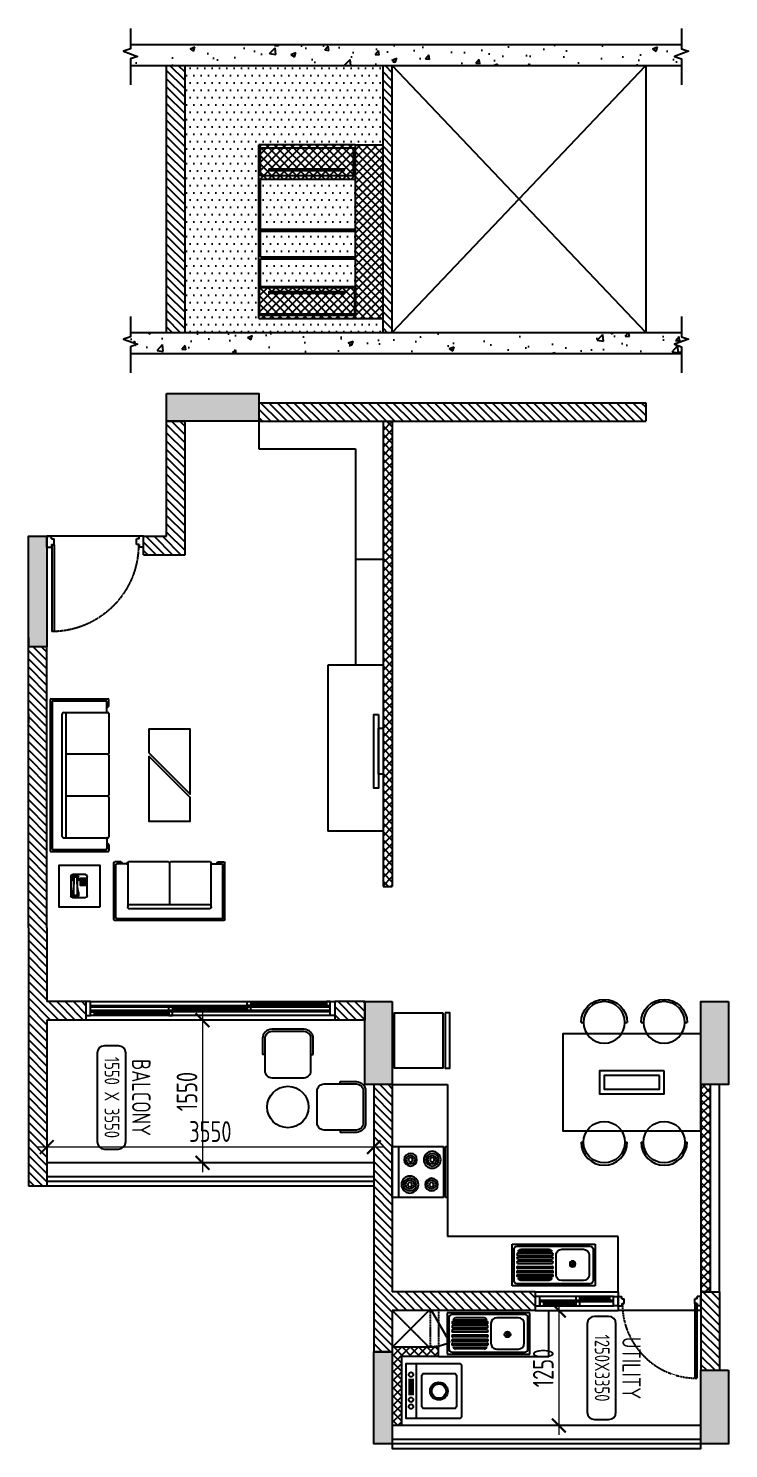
# Model space of a CAD drawing. Header units: millimetres. Extents: x -184691 to 158232, y -112569 to 33289.
# Drawn here: x 150632 to 158232, y -24186 to -8774 of the extents above; entities that cross this region are included whole.
import ezdxf
from ezdxf.enums import TextEntityAlignment as Align

# ---------------------------------------------------------------- set-up
doc = ezdxf.new("R2010")
doc.units = ezdxf.units.MM
doc.header["$LTSCALE"] = 10
doc.header["$PDMODE"] = 35
doc.header["$PDSIZE"] = 500
doc.linetypes.add('DASHED', pattern=[19.05, 12.7, -6.35])
doc.linetypes.add('HIDDEN', pattern=[9.525, 6.35, -3.175])
for name, color, linetype in [('07--DIM-1', 1, 'Continuous'), ('A--BLOCKWALL-1', 9, 'Continuous'), ('A--BLOCKWALL-2', 2, 'Continuous'), ('A--BLOCKWALL-3', 3, 'Continuous'), ('A--BLOCKWALL-HATCH', 8, 'Continuous'), ('A--DOWN', 34, 'Continuous'), ('A--FIXTURE-0', 8, 'Continuous'), ('A--FURNITURE-0', 253, 'Continuous'), ('A--GLAZING-0', 181, 'Continuous'), ('A--HANDRAIL-1', 9, 'Continuous'), ('A--HATCH-1', 8, 'Continuous'), ('A--SANITARY-0', 253, 'Continuous'), ('A--SHAFT-HIDDEN', 9, 'HIDDEN'), ('A--SPACENUMBER', 2, 'Continuous'), ('A--SPACENUMBER-1', 8, 'Continuous'), ('A--SPACEREF', 3, 'Continuous'), ('A--Stucture', 9, 'Continuous'), ('A--TILING-1', 8, 'Continuous'), ('Typical floor Column Centre line$0$X-3rd Floor Column$0$A--COL250', 250, 'Continuous'), ('Typical floor Column Centre line$0$X-3rd Floor Column$0$A--CONCRETE-4', 4, 'Continuous')]:
    doc.layers.add(name, color=color, linetype=linetype)
doc.styles.add('ISO', font='isocp2.shx', dxfattribs={"width": 0.8})
doc.dimstyles.new('A-DIM-100', dxfattribs={"dimscale": 100, "dimtxt": 2.25, "dimasz": 1.5, "dimexe": 1, "dimexo": 0.5, "dimgap": 0, "dimtad": 0, "dimdec": 0, "dimzin": 12, "dimdsep": 46, "dimtxsty": 'ISO', "dimblk": 'ARCHTICK', "dimcen": 1, "dimdle": 1, "dimclrd": 8, "dimclre": 8, "dimclrt": 256, "dimadec": 0, "dimazin": 3, "dimtfac": 1, "dimtdec": 0, "dimtmove": 1, "dimatfit": 2, "dimfxl": 1, "dimtvp": 0.75, "dimtolj": 1, "dimtzin": 12, "dimlwd": 18, "dimlwe": 18, "dimarcsym": 0})
pattern_1 = [(315, (147682.31, -16435.58), (44.90128, 44.90128), [])]
pattern_2 = [(315, (147682.31, -16435.58), (44.90128, 44.90128), []), (45, (147682.31, -16435.58), (-44.90128, 44.90128), [])]
pattern_3 = [(45, (-142490.17, 0), (-44.90128, 44.90128), []), (135, (-142490.17, 0), (-44.90128, -44.90128), [])]
pattern_4 = [(0, (-142490.17, 0), (39.6875, 79.375), [0, -79.375])]

# ---------------------------------------------------------------- blocks, each defined once
blk = doc.blocks.new('A$C542B73FF')
at = {"layer": 'A--FURNITURE-0'}
for points in [[(-400, 50), (400, 50), (400, 100), (-400, 100)], [(-250, 0), (250, 0), (250, 50), (-250, 50)]]:
    blk.add_lwpolyline(points, close=True, dxfattribs=at)
blk = doc.blocks.new('A$C383732B3')
for p, q in [((275, 250), (275, 275)), ((275, -250), (275, -275))]:
    blk.add_line(p, q)
blk.add_lwpolyline([(275, 275), (100, 275, 0.414214), (0, 175), (0, -175, 0.414214), (100, -275), (275, -275)], format="xyb")
blk.add_lwpolyline([(100, -250), (450, -250, 0.414214), (525, -175), (525, 175, 0.414214), (450, 250), (100, 250, 0.414214), (25, 175), (25, -175, 0.414214)], format="xyb", close=True)
blk = doc.blocks.new('A$C337B3EF4')
for p, q in [((0, 225), (0, 250)), ((0, -250), (0, -225))]:
    blk.add_line(p, q)
blk.add_circle((0, 0), 225)
blk.add_arc((0, 0), 250, 270, 90)
blk = doc.blocks.new('A$C666E5324')
at = {"layer": 'A--FURNITURE-0'}
for points in [[(0, -525), (-1500, -525), (-1500, 525), (0, 525)], [(-400, -125), (-1100, -125), (-1100, 125), (-400, 125)], [(-450, -75), (-1050, -75), (-1050, 75), (-450, 75)]]:
    blk.add_lwpolyline(points, close=True, dxfattribs=at)
at = {"layer": 'A--FURNITURE-0', "xscale": -1, "rotation": 270.000000000004}
for p in [(-1050, 650), (-400, 650)]:
    blk.add_blockref('A$C337B3EF4', p, dxfattribs=at)
at = {"layer": 'A--FURNITURE-0', "rotation": 270.000000000004}
for p in [(-1050, -650), (-400, -650)]:
    blk.add_blockref('A$C337B3EF4', p, dxfattribs=at)
blk = doc.blocks.new('A$C34D21E7E')
at = {"layer": 'A--DOWN'}
for p, q in [((-150, 2450), (-150, -150)), ((-110, 2450), (-110, -150)), ((-95, 2450), (-95, -150)), ((-55, -150), (-55, 2450)), ((-40, -150), (-40, 2450)), ((0, -150), (0, 2450))]:
    blk.add_line(p, q, dxfattribs=at)
for points in [[(-150, 2450), (0, 2450), (0, 2500), (-150, 2500)], [(-40, 2450), (0, 2450), (0, 2410), (-40, 2410)], [(-95, 1590), (-55, 1590), (-55, 1550), (-95, 1550)], [(-40, 1550), (0, 1550), (0, 1590), (-40, 1590)], [(-150, 740), (-110, 740), (-110, 700), (-150, 700)], [(-95, 700), (-55, 700), (-55, 740), (-95, 740)], [(-150, -150), (-110, -150), (-110, -110), (-150, -110)], [(-150, -150), (0, -150), (0, -200), (-150, -200)]]:
    blk.add_lwpolyline(points, close=True, dxfattribs=at)
at = {"layer": 'A--GLAZING-0'}
for p, q in [((-25, 1590), (-25, 2410)), ((-15, 1590), (-15, 2410)), ((-80, 740), (-80, 1550)), ((-70, 740), (-70, 1550)), ((-135, -110), (-135, 700)), ((-125, -110), (-125, 700))]:
    blk.add_line(p, q, dxfattribs=at)
blk = doc.blocks.new('A$C1CBF2325')
at = {"layer": 'A--DOWN'}
for p, q in [((100, 0), (0, 0)), ((0, 0), (0, -42)), ((100, 0), (100, -42)), ((25, -42), (0, -42)), ((25, -42), (25, -67)), ((75, -67), (25, -67)), ((75, -42), (75, -67)), ((75, -42), (100, -42)), ((79, -46), (79, -67)), ((79, -46), (886, -46)), ((79, -67), (886, -67)), ((886, -67), (886, -46)), ((25, -858), (0, -858)), ((0, -900), (0, -858)), ((100, -900), (0, -900)), ((75, -833), (25, -833)), ((25, -858), (25, -833)), ((75, -858), (75, -833)), ((75, -858), (100, -858)), ((100, -900), (100, -858))]:
    blk.add_line(p, q, dxfattribs=at)
at = {"layer": 'A--DOWN', "color": 8, "linetype": 'DASHED', "ltscale": 0.005}
blk.add_arc((79, -46), 807, 269.7319, 358.5291, dxfattribs=at)
blk = doc.blocks.new('A$C35654C4B')
at = {"layer": 'A--BLOCKWALL-1'}
for p, q in [((-900, 200), (0, 200)), ((-900, 0), (0, 0))]:
    blk.add_line(p, q, dxfattribs=at)
at = {"layer": 'A--DOWN'}
for p, q in [((-50, 150), (-850, 150)), ((-50, 107), (-850, 107)), ((-850, 50), (-50, 50)), ((-50, 93), (-807, 93))]:
    blk.add_line(p, q, dxfattribs=at)
for points in [[(-850, 50), (-850, 150), (-900, 150), (-900, 50)], [(-807, 50), (-807, 93), (-850, 93), (-850, 50)], [(-416, 107), (-416, 150), (-459, 150), (-459, 107)], [(-416, 50), (-416, 93), (-459, 93), (-459, 50)], [(-50, 107), (-50, 150), (-93, 150), (-93, 107)], [(-50, 50), (-50, 150), (0, 150), (0, 50)]]:
    blk.add_lwpolyline(points, close=True, dxfattribs=at)
at = {"layer": 'A--GLAZING-0'}
for p, q in [((-807, 78), (-459, 78)), ((-807, 64), (-459, 64)), ((-416, 136), (-93, 136)), ((-416, 122), (-93, 122))]:
    blk.add_line(p, q, dxfattribs=at)
blk = doc.blocks.new('A$C47D60FF3')
at = {"layer": 'A--FIXTURE-0'}
blk.add_lwpolyline([(-0.075, 0.6), (-0.075, 0), (-0.6, 0), (-0.6, 0.6)], close=True, dxfattribs=at)
blk.add_lwpolyline([(-0.05, 0.6), (-0.05, 0), (0, 0), (0, 0.6), (-0.05, 0.6)], dxfattribs=at)
blk = doc.blocks.new('SPACE')
at = {"layer": 'A--SPACENUMBER-1'}
blk.add_lwpolyline([(-600, 0), (600, 0, 0.414213562), (700, 100), (700, 288.5, 0.414213562), (600, 388.5), (-600, 388.5, 0.414213562), (-700, 288.5), (-700, 100, 0.414213562), (-600, 0, -0.052514465)], format="xyb", dxfattribs=at)
at = {"layer": 'A--SPACENUMBER', "style": 'ISO', "width": 0.8, "flags": 4}
blk.add_attdef('01', text='', height=250, dxfattribs=at).set_placement((0.455, 202.41), align=Align.MIDDLE)
at = {"layer": 'A--SPACEREF', "style": 'ISO', "width": 0.8, "flags": 4}
blk.add_attdef('S', text='', height=300, dxfattribs=at).set_placement((1.35, 474.975), align=Align.CENTER)
blk = doc.blocks.new('A$C2D7D56F7')
at = {"layer": 'A--FIXTURE-0'}
for p, q in [((-0.3, -0.113), (0.3, -0.113)), ((-0.044, -0.037), (0.131, -0.037)), ((-0.044, -0.056), (0.131, -0.056)), ((-0.044, -0.074), (0.131, -0.074))]:
    blk.add_line(p, q, dxfattribs=at)
blk.add_lwpolyline([(0.3, -0.575, -0.414214), (0.275, -0.6), (-0.275, -0.6, -0.414214), (-0.3, -0.575), (-0.3, 0), (0.3, 0)], format="xyb", close=True, dxfattribs=at)
blk.add_lwpolyline([(-0.173, -0.168), (0.173, -0.168), (0.189, -0.184), (0.189, -0.531), (0.173, -0.546), (-0.173, -0.546), (-0.189, -0.531), (-0.189, -0.184)], close=True, dxfattribs=at)
for centre, radius in [((-0.169, -0.052), 0.025), ((-0.095, -0.052), 0.025), ((0.178, -0.052), 0.025), ((-0.001, -0.355), 0.0964), ((-0.001, -0.355), 0.0776)]:
    blk.add_circle(centre, radius, dxfattribs=at)
blk = doc.blocks.new('A$C321E12B3')
at = {"layer": 'A--SANITARY-0', "ltscale": 5}
for p, q in [((-0.9, 0.45), (0, 0.45)), ((-0.9, 0), (-0.9, 0.45)), ((-0.879, 0.055), (-0.879, 0.395)), ((-0.845, 0.429), (-0.055, 0.429)), ((-0.837, 0.118), (-0.837, 0.332)), ((-0.774, 0.395), (-0.54, 0.395)), ((-0.477, 0.332), (-0.477, 0.118)), ((-0.443, 0.335), (-0.443, 0.348)), ((-0.439, 0.352), (-0.059, 0.352)), ((-0.059, 0.331), (-0.439, 0.331)), ((-0.439, 0.31), (-0.059, 0.31)), ((-0.063, 0.373), (-0.435, 0.373)), ((-0.404, 0.394), (-0.094, 0.394)), ((-0.055, 0.348), (-0.055, 0.335)), ((-0.021, 0.395), (-0.021, 0.055)), ((0, 0.45), (0, 0)), ((-0.443, 0.293), (-0.443, 0.306)), ((-0.443, 0.246), (-0.443, 0.259)), ((-0.443, 0.204), (-0.443, 0.191)), ((-0.443, 0.157), (-0.443, 0.144)), ((-0.059, 0.289), (-0.439, 0.289)), ((-0.439, 0.263), (-0.059, 0.263)), ((-0.059, 0.242), (-0.439, 0.242)), ((-0.059, 0.208), (-0.439, 0.208)), ((-0.439, 0.187), (-0.059, 0.187)), ((-0.059, 0.161), (-0.439, 0.161)), ((-0.055, 0.306), (-0.055, 0.293)), ((-0.055, 0.259), (-0.055, 0.246)), ((-0.055, 0.191), (-0.055, 0.204)), ((-0.055, 0.144), (-0.055, 0.157)), ((0, 0), (-0.9, 0)), ((-0.055, 0.021), (-0.845, 0.021)), ((-0.54, 0.055), (-0.774, 0.055)), ((-0.443, 0.115), (-0.443, 0.102)), ((-0.439, 0.14), (-0.059, 0.14)), ((-0.059, 0.119), (-0.439, 0.119)), ((-0.439, 0.098), (-0.059, 0.098)), ((-0.063, 0.077), (-0.435, 0.077)), ((-0.404, 0.056), (-0.094, 0.056)), ((-0.055, 0.102), (-0.055, 0.115))]:
    blk.add_line(p, q, dxfattribs=at)
at = {"layer": 'A--SANITARY-0'}
blk.add_line((-0.9, 0.45), (0, 0.45), dxfattribs=at)
at = {"layer": 'A--SANITARY-0', "ltscale": 5, "extrusion": (0, 0, -1)}
for centre, major_axis, start_param, end_param in [((-0.845, 0.395), (-0.0238, 0.0238), 5.497787, 7.068583), ((-0.774, 0.332), (0.0446, 0.0446), 3.926991, 5.497787), ((-0.54, 0.332), (0.0446, 0.0446), -0.785398, 0.785398), ((-0.439, 0.348), (0.00297, 0.00297), 3.926991, 5.497787), ((-0.439, 0.335), (-0.00297, 0.00297), 3.926991, 5.497787), ((-0.439, 0.306), (-0.00297, 0.00297), 5.497787, 7.068583), ((-0.393, 0.345), (-0.0357, 0.0357), 6.090163, 6.844508), ((-0.105, 0.345), (-0.0357, 0.0357), 1.009473, 1.763819), ((-0.059, 0.348), (0.00297, 0.00297), -0.785398, 0.785398), ((-0.059, 0.335), (-0.00297, 0.00297), 2.356194, 3.926991), ((-0.059, 0.306), (0.00297, 0.00297), -0.785398, 0.785398), ((-0.055, 0.395), (-0.0238, 0.0238), 0.785398, 2.356194), ((-0.657, 0.214), (0.0223, 0.0223), 0.785398, 7.068583), ((-0.657, 0.214), (0.0112, 0.0112), 0.785398, 7.068583), ((-0.657, 0.214), (0.00743, 0.00743), 0.785398, 7.068583), ((-0.439, 0.293), (-0.00297, 0.00297), 3.926991, 5.497787), ((-0.439, 0.204), (0.00297, 0.00297), 3.926991, 5.497787), ((-0.439, 0.191), (-0.00297, 0.00297), 3.926991, 5.497787), ((-0.439, 0.157), (0.00297, 0.00297), 3.926991, 5.497787), ((-0.059, 0.293), (-0.00297, 0.00297), 2.356194, 3.926991), ((-0.059, 0.204), (0.00297, 0.00297), -0.785398, 0.785398), ((-0.059, 0.191), (-0.00297, 0.00297), 2.356194, 3.926991), ((-0.059, 0.157), (0.00297, 0.00297), -0.785398, 0.785398), ((-0.845, 0.055), (0.0238, 0.0238), 2.356194, 3.926991), ((-0.774, 0.118), (-0.0446, 0.0446), 3.926991, 5.497787), ((-0.54, 0.118), (-0.0446, 0.0446), 2.356194, 3.926991), ((-0.439, 0.144), (0.00297, 0.00297), 2.356194, 3.926991), ((-0.439, 0.115), (0.00297, 0.00297), 3.926991, 5.497787), ((-0.439, 0.102), (0.00297, 0.00297), 2.356194, 3.926991), ((-0.393, 0.105), (-0.0357, 0.0357), 4.151066, 4.905412), ((-0.105, 0.105), (-0.0357, 0.0357), 2.94857, 3.702916), ((-0.059, 0.144), (-0.00297, 0.00297), 2.356194, 3.926991), ((-0.059, 0.115), (0.00297, 0.00297), -0.785398, 0.785398), ((-0.059, 0.102), (-0.00297, 0.00297), 2.356194, 3.926991), ((-0.055, 0.055), (-0.0238, 0.0238), 2.356194, 3.926991)]:
    blk.add_ellipse(centre, major_axis=major_axis, ratio=1, start_param=start_param, end_param=end_param, dxfattribs=at)
at = {"layer": 'A--SANITARY-0', "ltscale": 5}
for centre, major_axis, start_param, end_param in [((-0.439, 0.259), (-0.00297, -0.00297), 3.926991, 5.497787), ((-0.439, 0.246), (0.00297, -0.00297), 3.926991, 5.497787), ((-0.059, 0.259), (-0.00297, -0.00297), 2.356194, 3.926991), ((-0.059, 0.246), (0.00297, -0.00297), -0.785398, 0.785398)]:
    blk.add_ellipse(centre, major_axis=major_axis, ratio=1, start_param=start_param, end_param=end_param, dxfattribs=at)
blk = doc.blocks.new('A$C4DFF75E1')
at = {"layer": 'A--DOWN'}
for p, q in [((9, 25), (0, 25)), ((0, 25), (0, 0)), ((0, 0), (12, 0)), ((9, 15, 0), (9, 25, 0)), ((12, 15, 0), (9, 15, 0)), ((12, 15, 0), (12, 0, 0)), ((12, 15, 0), (12, 0, 0)), ((12, 0), (12, 15)), ((438, 15, 0), (438, 0, 0)), ((438, 15, 0), (438, 0, 0)), ((438, 15, 0), (441, 15, 0)), ((438, 0), (438, 15)), ((450, 0), (438, 0)), ((441, 15, 0), (441, 25, 0)), ((441, 25), (450, 25)), ((450, 25), (450, 0))]:
    blk.add_line(p, q, dxfattribs=at)
blk.add_lwpolyline([(14, 18), (388, 234), (385, 240), (11, 24)], close=True, dxfattribs=at)
blk.add_circle((10, 24, 0), 0.781, dxfattribs=at)
at = {"layer": 'A--DOWN', "color": 8, "linetype": 'DASHED', "ltscale": 0.003}
blk.add_arc((-37, 15, 0), 478, 0, 27.2936, dxfattribs=at)
blk = doc.blocks.new('_ArchTick')
at = {"color": 0, "const_width": 0.15}
blk.add_lwpolyline([(-0.5, -0.5), (0.5, 0.5)], dxfattribs=at)
blk = doc.blocks.new('*D435')
at = {"layer": '07--DIM-1', "color": 8, "lineweight": 18}
for p, q in [((152247, -19536), (152622, -19536)), ((152522, -19436), (152522, -21186)), ((152247, -21086), (152622, -21086))]:
    blk.add_line(p, q, dxfattribs=at)
at = {"layer": 'Defpoints', "color": 0}
for p in [(152197, -19536), (152197, -21086), (152522, -21086)]:
    blk.add_point(p, dxfattribs=at)
at = {"layer": '07--DIM-1', "color": 8, "lineweight": 18, "xscale": 150, "yscale": 150, "zscale": 150}
for p, rotation in [((152522, -19536), 90), ((152522, -21086), 270)]:
    blk.add_blockref('_ArchTick', p, dxfattribs=dict(at, rotation=rotation))
at = {"layer": '07--DIM-1', "insert": (152353, -20311), "char_height": 225, "attachment_point": 5, "rotation": 90, "style": 'ISO'}
blk.add_mtext('\\A1;1550', dxfattribs=at)
blk = doc.blocks.new('*D436')
at = {"layer": '07--DIM-1', "color": 8, "lineweight": 18}
for p, q in [((154482, -20913), (150732, -20913)), ((150832, -21036), (150832, -20813)), ((154382, -21036), (154382, -20813))]:
    blk.add_line(p, q, dxfattribs=at)
at = {"layer": 'Defpoints', "color": 0}
for p in [(150832, -20913), (150832, -21086), (154382, -21086)]:
    blk.add_point(p, dxfattribs=at)
at = {"layer": '07--DIM-1', "color": 8, "lineweight": 18, "xscale": 150, "yscale": 150, "zscale": 150, "rotation": 180}
blk.add_blockref('_ArchTick', (150832, -20913), dxfattribs=at)
at = {"layer": '07--DIM-1', "color": 8, "lineweight": 18, "xscale": 150, "yscale": 150, "zscale": 150}
blk.add_blockref('_ArchTick', (154382, -20913), dxfattribs=at)
at = {"layer": '07--DIM-1', "insert": (152607, -20745), "char_height": 225, "attachment_point": 5, "style": 'ISO'}
blk.add_mtext('\\A1;3550', dxfattribs=at)
blk = doc.blocks.new('*D437')
at = {"layer": '07--DIM-1', "color": 8, "lineweight": 18}
for p, q in [((156390, -22586), (156390, -24036)), ((156345, -22686), (156490, -22686)), ((156345, -23936), (156490, -23936))]:
    blk.add_line(p, q, dxfattribs=at)
at = {"layer": 'Defpoints', "color": 0}
for p in [(156295, -22686), (156295, -23936), (156390, -23936)]:
    blk.add_point(p, dxfattribs=at)
at = {"layer": '07--DIM-1', "color": 8, "lineweight": 18, "xscale": 150, "yscale": 150, "zscale": 150}
for p, rotation in [((156390, -22686), 90), ((156390, -23936), 270)]:
    blk.add_blockref('_ArchTick', p, dxfattribs=dict(at, rotation=rotation))
at = {"layer": '07--DIM-1', "insert": (156221, -23311), "char_height": 225, "attachment_point": 5, "rotation": 90, "style": 'ISO'}
blk.add_mtext('\\A1;1250', dxfattribs=at)
blk = doc.blocks.new('A$C59C96D1E')
at = {"linetype": 'Continuous'}
for p, q in [((-2.74, 0), (2.74, 0)), ((-3.49, -9.09), (-3.49, -0.75)), ((-2.75, -0.99), (-2.75, -2.2)), ((-2.26, -1.48), (-2.26, -8.35)), ((-0.79, -0.49), (-2.25, -0.49)), ((-1.76, -0.98), (-1.28, -0.98)), ((-0.78, -8.35), (-0.78, -1.48)), ((-0.29, -2.2), (-0.29, -0.99)), ((3.49, -0.75), (3.49, -9.09)), ((-2.75, -8.84), (-2.75, -7.63)), ((2.74, -9.84), (-2.74, -9.84)), ((-0.79, -9.34), (-2.25, -9.34)), ((-1.76, -8.85), (-1.28, -8.85)), ((-0.29, -7.63), (-0.29, -8.84))]:
    blk.add_line(p, q, dxfattribs=at)
for points in [[(0.45, -5.87), (0.45, -5.37), (0.95, -5.37), (0.95, -5.87)], [(0.45, -6.47), (0.45, -5.97), (0.95, -5.97), (0.95, -6.47)], [(1.05, -5.87), (1.05, -5.37), (1.55, -5.37), (1.55, -5.87)], [(1.05, -6.47), (1.05, -5.97), (1.55, -5.97), (1.55, -6.47)], [(1.64, -5.87), (1.64, -5.37), (2.14, -5.37), (2.14, -5.87)], [(1.64, -6.47), (1.64, -5.97), (2.14, -5.97), (2.14, -6.47)], [(2.24, -5.87), (2.24, -5.37), (2.74, -5.37), (2.74, -5.87)], [(2.24, -6.47), (2.24, -5.97), (2.74, -5.97), (2.74, -6.47)], [(0.45, -7.06), (0.45, -6.56), (0.95, -6.56), (0.95, -7.06)], [(0.45, -7.66), (0.45, -7.16), (0.95, -7.16), (0.95, -7.66)], [(0.45, -8.26), (0.95, -8.26), (0.95, -7.76), (0.45, -7.76)], [(1.05, -7.06), (1.05, -6.56), (1.55, -6.56), (1.55, -7.06)], [(1.05, -7.66), (1.05, -7.16), (1.55, -7.16), (1.55, -7.66)], [(1.05, -8.26), (1.55, -8.26), (1.55, -7.76), (1.05, -7.76)], [(1.64, -7.06), (1.64, -6.56), (2.14, -6.56), (2.14, -7.06)], [(1.64, -7.66), (1.64, -7.16), (2.14, -7.16), (2.14, -7.66)], [(1.64, -8.26), (2.14, -8.26), (2.14, -7.76), (1.64, -7.76)], [(2.24, -7.06), (2.24, -6.56), (2.74, -6.56), (2.74, -7.06)], [(2.24, -7.66), (2.24, -7.16), (2.74, -7.16), (2.74, -7.66)], [(2.24, -8.26), (2.74, -8.26), (2.74, -7.76), (2.24, -7.76)]]:
    blk.add_lwpolyline(points, close=True)
for centre, radius, start, end in [((-2.74, -0.75), 0.75, 90, 180), ((2.74, -0.75), 0.75, 0, 90), ((-2.25, -0.99), 0.5, 90, 180), ((-2.25, -2.2), 0.5, 180, 270), ((-1.76, -1.48), 0.5, 90, 180), ((-1.28, -1.48), 0.5, 0, 90), ((-0.79, -0.99), 0.5, 0, 90), ((-0.79, -2.2), 0.5, 270, 0), ((-2.74, -9.09), 0.75, 180, 270), ((-2.25, -7.63), 0.5, 90, 180), ((-2.25, -8.84), 0.5, 180, 270), ((-1.76, -8.35), 0.5, 180, 270), ((-1.28, -8.35), 0.5, 270, 0), ((-0.79, -7.63), 0.5, 0, 90), ((-0.79, -8.84), 0.5, 270, 0), ((2.74, -9.09), 0.75, 270, 0)]:
    blk.add_arc(centre, radius, start, end, dxfattribs=at)
for centre, start, end in [((-30.22, -7.51), 358.27997, 10.89187), ((27.18, -7.51), 169.10813, 181.72003)]:
    blk.add_arc(centre, 27.97, start, end)
blk = doc.blocks.new('A$C6B576318')
at = {"layer": 'A--FURNITURE-0'}
for p, q in [((-975, 13), (-975, 736)), ((-888, 749), (-963, 749)), ((-875, 724), (-875, 736)), ((-800, 711), (-800, 736)), ((-788, 749), (-279, 749)), ((-267, 736), (-267, 200)), ((-254, 749), (254, 749)), ((267, 736), (267, 200)), ((279, 749), (788, 749)), ((800, 711), (800, 736)), ((875, 724), (875, 736)), ((888, 749), (963, 749)), ((975, 13), (975, 736)), ((-950, 38), (-950, 711)), ((-813, 724), (-938, 724)), ((-800, 175), (-800, 711)), ((800, 175), (800, 711)), ((813, 724), (938, 724)), ((950, 38), (950, 711)), ((-800, 200), (800, 200)), ((-963, 0), (963, 0)), ((-938, 25), (938, 25)), ((-775, 150), (775, 150))]:
    blk.add_line(p, q, dxfattribs=at)
for centre, radius, start, end in [((-963, 736), 12.5, 90, 180), ((-888, 736), 12.5, 0, 90), ((-788, 736), 12.5, 90, 180), ((-279, 736), 12.5, 0, 90), ((-254, 736), 12.5, 90, 180), ((254, 736), 12.5, 0, 90), ((279, 736), 12.5, 90, 180), ((788, 736), 12.5, 0, 90), ((888, 736), 12.5, 90, 180), ((963, 736), 12.5, 0, 90), ((-938, 711), 12.5, 90, 180), ((-813, 711), 12.5, 0, 90), ((813, 711), 12.5, 90, 180), ((938, 711), 12.5, 0, 90), ((-963, 13), 12.5, 180, 270), ((-938, 38), 12.5, 180, 270), ((-775, 175), 25, 180, 270), ((775, 175), 25, 270, 0), ((938, 38), 12.5, 270, 0), ((963, 13), 12.5, 270, 0)]:
    blk.add_arc(centre, radius, start, end, dxfattribs=at)
blk = doc.blocks.new('A$C64853205')
at = {"layer": 'A--FURNITURE-0'}
for p, q in [((-708, 13), (-708, 736)), ((-621, 749), (-696, 749)), ((-608, 724), (-608, 736)), ((-533, 711), (-533, 736)), ((-521, 749), (-12, 749)), ((0, 736), (0, 200)), ((13, 749), (521, 749)), ((533, 736), (533, 175)), ((608, 724), (608, 736)), ((621, 749), (696, 749)), ((708, 13), (708, 736)), ((-683, 38), (-683, 711)), ((-546, 724), (-671, 724)), ((-533, 175), (-533, 711)), ((546, 724), (671, 724)), ((683, 38), (683, 711)), ((-533, 200), (533, 200)), ((-696, 0), (696, 0)), ((-671, 25), (671, 25)), ((-508, 150), (508, 150))]:
    blk.add_line(p, q, dxfattribs=at)
for centre, radius, start, end in [((-696, 736), 12.5, 90, 180), ((-621, 736), 12.5, 0, 90), ((-521, 736), 12.5, 90, 180), ((-12, 736), 12.5, 0, 90), ((13, 736), 12.5, 90, 180), ((521, 736), 12.5, 0, 90), ((621, 736), 12.5, 90, 180), ((696, 736), 12.5, 0, 90), ((-671, 711), 12.5, 90, 180), ((-546, 711), 12.5, 0, 90), ((546, 711), 12.5, 90, 180), ((671, 711), 12.5, 0, 90), ((-696, 13), 12.5, 180, 270), ((-671, 38), 12.5, 180, 270), ((-508, 175), 25, 180, 270), ((508, 175), 25, 270, 0), ((671, 38), 12.5, 270, 0), ((696, 13), 12.5, 270, 0)]:
    blk.add_arc(centre, radius, start, end, dxfattribs=at)
blk = doc.blocks.new('A$C06896976')
at = {"layer": 'A--FIXTURE-0'}
for p, q in [((0, 0.6), (-0.6, 0.6)), ((-0.6, 0.6), (-0.6, 0)), ((-0.525, 0.6), (-0.525, 0)), ((0, 0), (0, 0.6)), ((0, 0.525), (0.025, 0.525)), ((0.05, 0.6), (0.025, 0.6)), ((0.025, 0.6), (0.025, 0)), ((0.05, 0), (0.05, 0.6)), ((0.025, 0.475), (0, 0.475)), ((-0.6, 0), (0, 0)), ((0.025, 0.125), (0, 0.125)), ((0, 0.075), (0.025, 0.075)), ((0.025, 0), (0.05, 0))]:
    blk.add_line(p, q, dxfattribs=at)
for centre, major_axis, start_param, end_param in [((-0.394, 0.446), (0.0707, 0.0707), 0.785398, 7.068583), ((-0.394, 0.446), (0.053, 0.053), 0.785398, 7.068583), ((-0.139, 0.446), (-0.053, 0.053), -0.785398, 5.497787), ((-0.394, 0.446), (0.0354, 0.0354), 0.785398, 7.068583), ((-0.394, 0.446), (0.0177, 0.0177), 0.785398, 7.068583), ((-0.139, 0.446), (-0.0354, 0.0354), -0.785398, 5.497787), ((-0.139, 0.446), (0.0177, 0.0177), 0.785398, 7.068583), ((-0.386, 0.154), (0.053, -0.053), -0.785398, 5.497787), ((-0.386, 0.154), (0.0354, -0.0354), -0.785398, 5.497787), ((-0.386, 0.154), (-0.0177, -0.0177), 0.785398, 7.068583), ((-0.131, 0.154), (-0.0707, -0.0707), 0.785398, 7.068583), ((-0.131, 0.154), (-0.053, -0.053), 0.785398, 7.068583), ((-0.131, 0.154), (-0.0354, -0.0354), 0.785398, 7.068583), ((-0.131, 0.154), (-0.0177, -0.0177), 0.785398, 7.068583)]:
    blk.add_ellipse(centre, major_axis=major_axis, ratio=1, start_param=start_param, end_param=end_param, dxfattribs=at)

msp = doc.modelspace()

# ---------------------------------------------------------------- hatches: boundary and pattern name
h = msp.add_hatch()
h.set_pattern_fill('AR-CONC', color=256, scale=3, style=0)
h.set_pattern_definition([(50, (-142490.17, 0), (546.554, -47.81726), [57.15, -628.65]), (355, (-142490.17, 0), (-105.7285, 573.1699), [45.72, -502.92]), (100.451, (-142444.6, -4), (440.8275, 525.3501), [48.57, -534.27]), (46.1842, (-142490.2, 152.4), (813.2371, -126.127), [85.725, -942.975]), (96.6356, (-142422.4, 141.9), (712.2127, 742.2767), [72.855, -801.405]), (351.184, (-142490.2, 152.4), (712.2138, 742.2754), [68.58, -754.38]), (21, (-142413.97, 114.3), (454.84464, -306.79656), [57.15, -628.65]), (326, (-142413.97, 114.3), (185.4061, 552.5639), [45.72, -502.92]), (71.4514, (-142376.07, 88.73), (640.2495, 245.7686), [48.57, -534.27]), (37.5, (-142490.17, 0), (9.26581, 253.66512), [0, -496.824, 0, -510.54, 0, -504.825]), (7.5, (-142490.17, 0), (200.45899, 300.54172), [0, -291.084, 0, -485.394, 0, -192.405]), (327.5, (-142660.1, 0), (406.77179, -17.18623), [0, -190.5, 0, -594.36, 0, -788.67]), (317.5, (-142736.3, 0), (444.38754, 76.27947), [0, -247.65, 0, -394.716, 0, -560.07])])
h.paths.add_polyline_path([(157798.3, -9022.6), (157722.5, -8995), (157722.5, -8948), (151742.1, -8948), (151742.1, -8995), (151666.3, -9022.6), (151818, -9077.8), (151742.1, -9105.4), (151742.1, -9176.6), (157722.5, -9176.6), (157722.5, -9105.4), (157646.7, -9077.8)])
h.paths.add_polyline_path([(157722.5, -12230), (157646.7, -12202.4), (157798.3, -12147.2), (157722.5, -12119.6), (157722.5, -12072.6), (151742.1, -12072.6), (151742.1, -12119.6), (151666.3, -12147.2), (151818, -12202.4), (151742.1, -12230), (151742.1, -12303.8), (157722.5, -12303.8)])
h = msp.add_hatch()
h.set_pattern_fill('DOTS', color=256, scale=50, style=0)
h.set_pattern_definition(pattern_4)
h.paths.add_polyline_path([(154482.3, -9176.6), (152332.3, -9176.6), (152332.3, -12072.6), (154482.3, -12072.6), (154482.3, -11922.6), (154182.3, -11922.6), (153132.3, -11922.6), (153132.3, -10036.6), (154182.3, -10036.6), (154482.3, -10036.6)])
h = msp.add_hatch()
h.set_pattern_fill('ANSI37', color=256, scale=20, style=0)
h.set_pattern_definition(pattern_3)
h.paths.add_polyline_path([(154482.3, -10036.6), (154182.3, -10036.6), (154182.3, -11922.6), (154482.3, -11922.6)])
h.paths.add_polyline_path([(154182.3, -10036.6), (153132.3, -10036.6), (153132.3, -11574.6), (153152.3, -11574.6), (153152.3, -11274.6), (154182.3, -11274.6), (154182.3, -11254.6), (153152.3, -11254.6), (153152.3, -10974.6), (154182.3, -10974.6), (154182.3, -10954.6), (153152.3, -10954.6), (153152.3, -10412.6), (154182.3, -10412.6), (154182.3, -10374.6), (153152.3, -10374.6), (153152.3, -10074.6), (154182.3, -10074.6)])
h.paths.add_polyline_path([(154182.3, -11886.6), (153132.3, -11886.6), (153132.3, -11922.6), (154182.3, -11922.6)])
h.paths.add_polyline_path([(154172.3, -11584.6), (153142.3, -11584.6), (153142.3, -11876.6), (154172.3, -11876.6)])
h.paths.add_polyline_path([(154055.5, -11651.6), (153549.2, -11651.6), (153245.6, -11651.6), (153245.6, -11630.6), (153845.4, -11630.6), (154055.5, -11630.6)], flags=16)
h.paths.add_polyline_path([(154162.3, -10074.6), (153152.3, -10074.6), (153152.3, -10374.6), (154162.3, -10374.6)], flags=16)
h.paths.add_polyline_path([(154055.5, -10298.6), (154055.5, -10319.5), (153549.2, -10319.5), (153245.6, -10319.5), (153245.6, -10298.6), (153845.4, -10298.6)], flags=0)
h = msp.add_hatch()
h.set_pattern_fill('DOTS', color=256, scale=50, style=0)
h.set_pattern_definition(pattern_4)
h.paths.add_polyline_path([(154182.3, -10954.6), (154182.3, -10412.6), (153152.3, -10412.6), (153152.3, -10954.6)])
h.paths.add_polyline_path([(153152.3, -10974.6), (153152.3, -11254.6), (154182.3, -11254.6), (154182.3, -10974.6)])
h.paths.add_polyline_path([(153152.3, -11274.6), (153152.3, -11574.6), (154182.3, -11574.6), (154182.3, -11274.6)])
h = msp.add_hatch()
h.set_pattern_fill('ANSI37', color=256, scale=20, style=0)
h.set_pattern_definition(pattern_3)
h.paths.add_polyline_path([(154182.3, -11574.6), (153132.3, -11574.6), (153132.3, -11886.6), (154182.3, -11886.6)])
h.paths.add_polyline_path([(154172.3, -11584.6), (154172.3, -11876.6), (153142.3, -11876.6), (153142.3, -11584.6)], flags=16)
h.paths.add_polyline_path([(154055.5, -11630.6), (154055.5, -11651.6), (153549.2, -11651.6), (153245.6, -11651.6), (153245.6, -11630.6), (153845.4, -11630.6)], flags=0)
at = {"layer": 'A--BLOCKWALL-HATCH'}
h = msp.add_hatch(dxfattribs=at)
h.set_pattern_fill('ANSI37', color=256, scale=20, angle=-90, style=0)
h.set_pattern_definition(pattern_2)
h.paths.add_polyline_path([(154482.3, -13035.6), (154582.3, -13035.6), (154582.3, -18085.6), (154482.3, -18085.6)])
h = msp.add_hatch(dxfattribs=at)
h.set_pattern_fill('ANSI37', color=256, scale=20, angle=-90, style=0)
h.set_pattern_definition(pattern_2)
h.paths.add_polyline_path([(157932.3, -20235.6), (157932.3, -22485.6), (158032.3, -22485.6), (158032.3, -20235.6)])
h = msp.add_hatch(dxfattribs=at)
h.set_pattern_fill('ANSI37', color=256, scale=20, angle=-90, style=0)
h.set_pattern_definition([(315, (147682.31, -16435.58), (44.90128, 44.90128), []), (45, (147682.31, -16435.58), (-44.90128, 44.90128), [])])
h.paths.add_polyline_path([(155082.3, -23085.6), (154582.3, -23085.6), (154582.3, -23935.6), (154682.3, -23935.6), (154682.3, -23185.6), (155082.3, -23185.6)])
at = {"layer": 'A--HATCH-1'}
h = msp.add_hatch(dxfattribs=at)
h.set_pattern_fill('ANSI31', color=256, scale=20, angle=-90, style=0)
h.set_pattern_definition([(315, (-142490.17, 0), (44.90128, 44.90128), [])])
h.paths.add_polyline_path([(152132.3, -12072.6), (152332.3, -12072.6), (152332.3, -9176.6), (152132.3, -9176.6)])
h.paths.add_polyline_path([(154582.3, -9176.6), (154482.3, -9176.6), (154482.3, -12072.6), (154582.3, -12072.6)])
h = msp.add_hatch(dxfattribs=at)
h.set_pattern_fill('ANSI31', color=256, scale=20, angle=-90, style=0)
h.set_pattern_definition(pattern_1)
h.paths.add_polyline_path([(153132.3, -12835.6), (153132.3, -13035.6), (157332.3, -13035.6), (157332.3, -12835.6)])
h = msp.add_hatch(dxfattribs=at)
h.set_pattern_fill('ANSI31', color=256, scale=20, angle=-90, style=0)
h.set_pattern_definition(pattern_1)
h.paths.add_polyline_path([(151882.3, -14485.6), (151882.3, -14285.6), (152132.3, -14285.6), (152132.3, -13035.6), (152332.3, -13035.6), (152332.3, -14485.6)])
h = msp.add_hatch(dxfattribs=at)
h.set_pattern_fill('ANSI31', color=256, scale=20, angle=-90, style=0)
h.set_pattern_definition(pattern_1)
h.paths.add_polyline_path([(151257.3, -19335.6), (151257.3, -19535.6), (150832.3, -19535.6), (150832.3, -21335.6), (150632.3, -21335.6), (150632.3, -15485.6), (150832.3, -15485.6), (150832.3, -19335.6)])
h = msp.add_hatch(dxfattribs=at)
h.set_pattern_fill('ANSI31', color=256, scale=20, angle=-90, style=0)
h.set_pattern_definition(pattern_1)
h.paths.add_polyline_path([(154282.3, -19335.6), (154282.3, -19535.6), (153957.3, -19535.6), (153957.3, -19335.6)])
h = msp.add_hatch(dxfattribs=at)
h.set_pattern_fill('ANSI31', color=256, scale=20, angle=-90, style=0)
h.set_pattern_definition(pattern_1)
h.paths.add_polyline_path([(156132.3, -22485.6), (156132.3, -22685.6), (154582.3, -22685.6), (154582.3, -23135.6), (154382.3, -23135.6), (154382.3, -20235.6), (154582.3, -20235.6), (154582.3, -22485.6)])
h = msp.add_hatch(dxfattribs=at)
h.set_pattern_fill('ANSI31', color=256, scale=20, angle=-90, style=0)
h.set_pattern_definition(pattern_1)
h.paths.add_polyline_path([(157932.3, -22485.6), (157932.3, -23335.6), (158132.3, -23335.6), (158132.3, -22485.6)])
at = {"layer": 'Typical floor Column Centre line$0$X-3rd Floor Column$0$A--COL250'}
h = msp.add_hatch(color=256, dxfattribs=at)
h.dxf.hatch_style = 1
h.paths.add_polyline_path([(152132.3, -12735.6), (153132.3, -12735.6), (153132.3, -13035.6), (152132.3, -13035.6)])
h = msp.add_hatch(color=256, dxfattribs=at)
h.dxf.hatch_style = 1
h.paths.add_polyline_path([(150832.3, -14285.6), (150832.3, -15485.6), (150632.3, -15485.6), (150632.3, -14285.6)])
h = msp.add_hatch(color=256, dxfattribs=at)
h.dxf.hatch_style = 1
h.paths.add_polyline_path([(154582.3, -19335.6), (154582.3, -20235.6), (154282.3, -20235.6), (154282.3, -19335.6)])
h = msp.add_hatch(color=256, dxfattribs=at)
h.dxf.hatch_style = 1
h.paths.add_polyline_path([(158232.3, -19335.6), (158232.3, -20235.6), (157932.3, -20235.6), (157932.3, -19335.6)])
h = msp.add_hatch(color=256, dxfattribs=at)
h.dxf.hatch_style = 1
h.paths.add_polyline_path([(154582.3, -23135.6), (154582.3, -24135.6), (154382.3, -24135.6), (154382.3, -23135.6)])
h = msp.add_hatch(color=256, dxfattribs=at)
h.dxf.hatch_style = 1
h.paths.add_polyline_path([(158232.3, -23335.6), (158232.3, -24135.6), (157932.3, -24135.6), (157932.3, -23335.6)])

# ---------------------------------------------------------------- linework, layer by layer
for p, q in [((151742.1, -8948), (157722.5, -8948)), ((151742.1, -9176.6), (157722.5, -9176.6)), ((152132.3, -12072.6), (152132.3, -9176.6)), ((152332.3, -12072.6), (152332.3, -9176.6)), ((154482.3, -12072.6), (154482.3, -9176.6)), ((154582.3, -12072.6), (154582.3, -9176.6)), ((154582.3, -12072.6), (157332.3, -9176.6)), ((157332.3, -12072.6), (154582.3, -9176.6)), ((157332.3, -9176.6), (157332.3, -12072.6)), ((153132.3, -11922.6), (153132.3, -10036.6)), ((154182.3, -10036.6), (153132.3, -10036.6)), ((154182.3, -10074.6), (153152.3, -10074.6)), ((153152.3, -10374.6), (153152.3, -10074.6)), ((154162.3, -10374.6), (154162.3, -10074.6)), ((154182.3, -11922.6), (154182.3, -10036.6)), ((154182.3, -10036.6), (154482.3, -10036.6)), ((154182.3, -10374.6), (153152.3, -10374.6)), ((154182.3, -10412.6), (153152.3, -10412.6)), ((153152.3, -10954.6), (153152.3, -10412.6)), ((153152.3, -10954.6), (154182.3, -10954.6)), ((153152.3, -10974.6), (154182.3, -10974.6)), ((153152.3, -11254.6), (153152.3, -10974.6)), ((153152.3, -11254.6), (154182.3, -11254.6)), ((153152.3, -11274.6), (154182.3, -11274.6)), ((153152.3, -11574.6), (153152.3, -11274.6)), ((153132.3, -11574.6), (154182.3, -11574.6)), ((153132.3, -11886.6), (154182.3, -11886.6)), ((153132.3, -11922.6), (154182.3, -11922.6)), ((153142.3, -11886.6), (154182.3, -11886.6)), ((153142.3, -11922.6), (154182.3, -11922.6)), ((154182.3, -11922.6), (154482.3, -11922.6)), ((151742.1, -12072.6), (157722.5, -12072.6)), ((151742.1, -12303.8), (157722.5, -12303.8)), ((158132.3, -22485.6), (158132.3, -20235.6))]:
    msp.add_line(p, q)
at = {"linetype": 'Continuous'}
for points in [[(151742.1, -8774.2), (151742.1, -8995), (151666.3, -9022.6), (151818, -9077.8), (151742.1, -9105.4), (151742.1, -9386)], [(157722.5, -8774.2), (157722.5, -8995), (157798.3, -9022.6), (157646.7, -9077.8), (157722.5, -9105.4), (157722.5, -9386)], [(151742.1, -11898.8), (151742.1, -12119.6), (151666.3, -12147.2), (151818, -12202.4), (151742.1, -12230), (151742.1, -12510.6)], [(157722.5, -11898.8), (157722.5, -12119.6), (157798.3, -12147.2), (157646.7, -12202.4), (157722.5, -12230), (157722.5, -12510.6)]]:
    msp.add_lwpolyline(points, dxfattribs=at)
at = {"elevation": 0}
for points in [[(153845.4, -10319.5), (153245.6, -10319.5), (153245.6, -10298.6), (153845.4, -10298.6)], [(153549.2, -10298.6), (154055.5, -10298.6), (154055.5, -10319.5), (153549.2, -10319.5)], [(153845.4, -11651.6), (153245.6, -11651.6), (153245.6, -11630.6), (153845.4, -11630.6)], [(153549.2, -11630.6), (154055.5, -11630.6), (154055.5, -11651.6), (153549.2, -11651.6)]]:
    msp.add_lwpolyline(points, dxfattribs=at)
for points in [[(153132.3, -11574.6), (154182.3, -11574.6), (154182.3, -11886.6), (153132.3, -11886.6)], [(153142.3, -11584.6), (154172.3, -11584.6), (154172.3, -11876.6), (153142.3, -11876.6)]]:
    msp.add_lwpolyline(points, close=True, dxfattribs=at)
at = {"layer": 'A--BLOCKWALL-1'}
for p, q in [((154382.3, -21085.6), (150832.3, -21085.6)), ((157032.3, -22485.6), (157032.3, -22685.6)), ((157932.3, -23935.6), (154582.3, -23935.6))]:
    msp.add_line(p, q, dxfattribs=at)
at = {"layer": 'A--BLOCKWALL-2'}
for p, q in [((154482.3, -12835.6), (154582.3, -12835.6)), ((154482.3, -13035.6), (154482.3, -18085.6)), ((154482.3, -13035.6), (154582.3, -13035.6)), ((154582.3, -13035.6), (154582.3, -18085.6)), ((150632.3, -15385.6), (150632.3, -15485.6)), ((150632.3, -16210.6), (150632.3, -16310.6)), ((154482.3, -18085.6), (154582.3, -18085.6)), ((158032.3, -20235.6), (157932.3, -20235.6)), ((157932.3, -20235.6), (157932.3, -22485.6)), ((158032.3, -20235.6), (158032.3, -22485.6)), ((158032.3, -22485.6), (157932.3, -22485.6)), ((155082.3, -23085.6), (154582.3, -23085.6)), ((154582.3, -23085.6), (154582.3, -23935.6)), ((155082.3, -23185.6), (155082.3, -23085.6)), ((155082.3, -23185.6), (154682.3, -23185.6)), ((154682.3, -23185.6), (154682.3, -23935.6)), ((154682.3, -23935.6), (154582.3, -23935.6))]:
    msp.add_line(p, q, dxfattribs=at)
at = {"layer": 'A--BLOCKWALL-3'}
for p, q in [((152132.3, -12735.6), (152332.3, -12735.6)), ((153132.3, -12835.6), (157332.3, -12835.6)), ((153132.3, -12835.6), (153132.3, -13035.6)), ((157332.3, -12835.6), (157332.3, -13035.6)), ((152132.3, -13035.6), (152332.3, -13035.6)), ((152132.3, -14285.6), (152132.3, -13035.6)), ((152332.3, -14485.6), (152332.3, -13035.6)), ((153132.3, -13035.6), (157332.3, -13035.6)), ((151882.3, -14285.6), (152132.3, -14285.6)), ((151882.3, -14485.6), (151882.3, -14285.6)), ((151882.3, -14485.6), (152332.3, -14485.6)), ((150832.3, -15485.6), (150632.3, -15485.6)), ((150632.3, -18535.6), (150632.3, -15485.6)), ((150832.3, -18535.6), (150832.3, -15485.6)), ((150632.3, -18535.6), (150632.3, -21335.6)), ((150832.3, -18535.6), (150832.3, -19335.6)), ((151257.3, -19335.6), (150832.3, -19335.6)), ((151257.3, -19335.6), (151257.3, -19535.6)), ((154282.3, -19335.6), (153957.3, -19335.6)), ((153957.3, -19335.6), (153957.3, -19535.6)), ((154282.3, -19335.6), (154282.3, -19535.6)), ((150832.3, -19535.6), (150832.3, -21335.6)), ((151257.3, -19535.6), (150832.3, -19535.6)), ((154282.3, -19535.6), (153957.3, -19535.6)), ((154582.3, -20235.6), (154382.3, -20235.6)), ((154382.3, -20235.6), (154382.3, -23135.6)), ((154582.3, -20235.6), (154582.3, -22485.6)), ((156132.3, -22485.6), (154582.3, -22485.6)), ((156132.3, -22485.6), (156132.3, -22685.6)), ((157932.3, -22485.6), (158132.3, -22485.6)), ((157932.3, -22485.6), (157932.3, -23335.6)), ((158132.3, -22485.6), (158132.3, -23335.6)), ((154582.3, -22685.6), (154582.3, -23135.6)), ((156132.3, -22685.6), (154582.3, -22685.6)), ((154582.3, -23135.6), (154382.3, -23135.6)), ((157932.3, -23335.6), (158132.3, -23335.6)), ((158232.3, -23935.6), (158232.3, -24135.6))]:
    msp.add_line(p, q, dxfattribs=at)
at = {"layer": 'A--FIXTURE-0'}
for p, q in [((154582.3, -20235.6), (155182.3, -20235.6)), ((155182.3, -20235.6), (155182.3, -21885.6)), ((157032.3, -21885.6), (155182.3, -21885.6)), ((157032.3, -22485.6), (157032.3, -21885.6)), ((156282.3, -23185.6), (156282.3, -22685.6)), ((155082.3, -23185.6), (156282.3, -23185.6))]:
    msp.add_line(p, q, dxfattribs=at)
at = {"layer": 'A--FURNITURE-0'}
for p, q in [((153132.3, -13035.6), (153132.3, -13335.6)), ((153132.3, -13335.6), (154182.3, -13335.6)), ((154182.3, -13335.6), (154182.3, -15685.6)), ((154182.3, -14535.6), (154482.3, -14535.6)), ((153882.3, -15685.6), (153882.3, -17485.6)), ((154482.3, -15685.6), (153882.3, -15685.6)), ((154482.3, -17485.6), (153882.3, -17485.6))]:
    msp.add_line(p, q, dxfattribs=at)
at = {"layer": 'A--FURNITURE-0', "elevation": 0}
for points in [[(151938.2, -16635.6), (152388.2, -17085.6), (152388.2, -16378.3), (151938.2, -16378.3)], [(151938.2, -16671), (151938.2, -17378.3), (152388.2, -17378.3), (152388.2, -17121)], [(151411.2, -18307.1), (151411.2, -17857.1), (150961.2, -17857.1), (150961.2, -18307.1)]]:
    msp.add_lwpolyline(points, close=True, dxfattribs=at)
at = {"layer": 'A--FURNITURE-0'}
msp.add_circle((153448.7, -20478.8), 225, dxfattribs=at)
at = {"layer": 'A--HANDRAIL-1', "color": 1}
for p, q in [((154382.3, -21235.6), (150832.3, -21235.6)), ((154382.3, -21285.6), (150832.3, -21285.6)), ((157932.3, -24085.6), (154582.3, -24085.6)), ((157932.3, -24135.6), (154582.3, -24135.6))]:
    msp.add_line(p, q, dxfattribs=at)
at = {"layer": 'A--SHAFT-HIDDEN', "ltscale": 0.01}
for p, q in [((154982.3, -22685.6), (154582.3, -23085.6)), ((154982.3, -23085.6), (154582.3, -22685.6)), ((154993.4, -22685.6), (154993.4, -23085.6)), ((155082.3, -22685.6), (155082.3, -23085.6))]:
    msp.add_line(p, q, dxfattribs=at)
at = {"layer": 'A--Stucture', "linetype": 'Continuous', "ltscale": 0.5}
msp.add_line((150632.3, -21335.6), (154382.3, -21335.6), dxfattribs=at)
at = {"layer": 'A--Stucture', "linetype": 'Continuous', "ltscale": 0.5, "elevation": 0}
msp.add_lwpolyline([(154582.3, -24135.6), (154582.3, -24185.6), (157932.3, -24185.6), (157932.3, -24135.6)], dxfattribs=at)
at = {"layer": 'A--TILING-1'}
for p, q in [((151882.3, -14285.6), (150832.3, -14285.6)), ((153957.3, -19535.6), (151257.3, -19535.6)), ((157932.3, -22685.6), (157032.3, -22685.6))]:
    msp.add_line(p, q, dxfattribs=at)
at = {"layer": 'Typical floor Column Centre line$0$X-3rd Floor Column$0$A--CONCRETE-4', "elevation": 0}
for points in [[(152132.3, -12735.6), (153132.3, -12735.6), (153132.3, -13035.6), (152132.3, -13035.6)], [(150832.3, -14285.6), (150832.3, -15485.6), (150632.3, -15485.6), (150632.3, -14285.6)], [(154582.3, -19335.6), (154582.3, -20235.6), (154282.3, -20235.6), (154282.3, -19335.6)], [(158232.3, -19335.6), (158232.3, -20235.6), (157932.3, -20235.6), (157932.3, -19335.6)], [(154582.3, -23135.6), (154582.3, -24135.6), (154382.3, -24135.6), (154382.3, -23135.6)], [(158232.3, -23335.6), (158232.3, -24135.6), (157932.3, -24135.6), (157932.3, -23335.6)]]:
    msp.add_lwpolyline(points, close=True, dxfattribs=at)

# ---------------------------------------------------------------- block references
at = {"xscale": 0.8888888888759539, "yscale": 0.8888888888759539, "zscale": 0.8888888888658205, "rotation": 270}
msp.add_blockref('A$C4DFF75E1', (154993.4, -22685.6), dxfattribs=at)
at = {"layer": 'A--DOWN', "xscale": -1.166666666686069, "yscale": 1.166666666686069, "zscale": 1.166666666666667, "rotation": 90}
msp.add_blockref('A$C1CBF2325', (150832.3, -14285.6), dxfattribs=at)
at = {"layer": 'A--DOWN', "xscale": -1, "rotation": 270}
msp.add_blockref('A$C34D21E7E', (151457.3, -19335.6), dxfattribs=at)
at = {"layer": 'A--DOWN'}
msp.add_blockref('A$C35654C4B', (157032.3, -22685.6), dxfattribs=at)
at = {"layer": 'A--DOWN', "extrusion": (0, 0, -1), "xscale": -1, "zscale": -1, "rotation": 90}
msp.add_blockref('A$C1CBF2325', (-157932.3, -22535.6), dxfattribs=at)
at = {"layer": 'A--FIXTURE-0', "xscale": 1000, "yscale": 1000, "zscale": 999.9999999999999}
msp.add_blockref('A$C47D60FF3', (155204.8, -20057.6), dxfattribs=at)
at = {"layer": 'A--FIXTURE-0', "extrusion": (0, 0, -1), "xscale": 923.0769112439011, "yscale": 923.0769112439011, "zscale": -923.0769112439119, "rotation": 180}
msp.add_blockref('A$C06896976', (-155136.2, -20908.7), dxfattribs=at)
at = {"layer": 'A--FIXTURE-0', "xscale": 1000, "yscale": 1000, "zscale": 1000, "rotation": 90}
msp.add_blockref('A$C2D7D56F7', (154733.1, -23560.6), dxfattribs=at)
at = {"layer": 'A--FURNITURE-0', "extrusion": (0, 0, -1), "yscale": 0.8499999999767169, "zscale": -0.85}
for name, p, xscale, rotation in [('A$C6B576318', (-150867.9, -16878.3), -0.8499999999767169, 90), ('A$C64853205', (-152163.2, -18456.3), 0.8500000000135154, 359.9994668583786)]:
    msp.add_blockref(name, p, dxfattribs=dict(at, xscale=xscale, rotation=rotation))
at = {"layer": 'A--FURNITURE-0', "xscale": -1}
for name, p, rotation in [('A$C542B73FF', (154482.3, -16618.3), 90), ('A$C666E5324', (157932.3, -20210.6), 180)]:
    msp.add_blockref(name, p, dxfattribs=dict(at, rotation=rotation))
at = {"layer": 'A--FURNITURE-0', "xscale": -25.41683611209737, "yscale": 25.41683611209737, "zscale": 25.4168361120719, "rotation": 180}
msp.add_blockref('A$C59C96D1E', (151181.9, -18207.1), dxfattribs=at)
at = {"layer": 'A--FURNITURE-0', "rotation": 270}
msp.add_blockref('A$C383732B3', (153448.7, -19635.6), dxfattribs=at)
at = {"layer": 'A--FURNITURE-0', "extrusion": (0, 0, -1), "zscale": -1}
msp.add_blockref('A$C383732B3', (-154291.9, -20478.8), dxfattribs=at)
at = {"layer": 'A--SANITARY-0', "xscale": 1000, "yscale": 1000, "zscale": 1000, "rotation": 179.9999999999967}
msp.add_blockref('A$C321E12B3', (155882.3, -21967.9), dxfattribs=at)
at = {"layer": 'A--SANITARY-0', "xscale": -1000, "yscale": 1000, "zscale": 1000}
msp.add_blockref('A$C321E12B3', (155175.9, -23160.6), dxfattribs=at)
at = {"layer": 'A--SPACEREF'}
ref = msp.add_blockref('SPACE', (151377.9, -20374.5), dxfattribs=dict(at, xscale=0.7999999999883585, yscale=0.7999999999883585, zscale=0.8, rotation=270))
ref.add_attrib('01', '1550 X 3550', dxfattribs={"layer": 'A--SPACENUMBER', "height": 160, "rotation": 270, "style": 'ISO', "width": 0.8, "flags": 4}).set_placement((151539.8, -20375.1), align=Align.MIDDLE)
ref.add_attrib('S', 'BALCONY', dxfattribs={"height": 200, "rotation": 270, "style": 'ISO', "width": 0.8, "flags": 4}).set_placement((151757.8, -20375.8), align=Align.CENTER)
ref = msp.add_blockref('SPACE', (156698.4, -23310.4), dxfattribs=dict(at, xscale=0.7999999999883585, yscale=0.7999999999883585, zscale=0.8, rotation=270))
ref.add_attrib('01', '1250X3350', dxfattribs={"layer": 'A--SPACENUMBER', "height": 160, "rotation": 270, "style": 'ISO', "width": 0.8, "flags": 4}).set_placement((156860.4, -23310.9), align=Align.MIDDLE)
ref.add_attrib('S', 'UTILITY', dxfattribs={"height": 200, "rotation": 270, "style": 'ISO', "width": 0.8, "flags": 4}).set_placement((157078.4, -23311.7), align=Align.CENTER)

# ---------------------------------------------------------------- dimensions: what is measured, and where the dimension line sits
at = {"layer": '07--DIM-1'}
for base, p1, p2, picture, middle in [((152522.1, -21085.6), (152197.3, -19535.6), (152197.3, -21085.6), '*D435', (152353.3, -20310.6)), ((156390.3, -23935.6), (156294.6, -22685.6), (156294.6, -23935.6), '*D437', (156221.5, -23310.6))]:
    dim = msp.add_linear_dim(base=base, p1=p1, p2=p2, angle=270, dimstyle='A-DIM-100', dxfattribs=at)
    dim.commit()
    dim.dimension.update_dxf_attribs({"geometry": picture, "text_midpoint": middle})
dim = msp.add_linear_dim(base=(150832.3, -20913.5), p1=(154382.3, -21085.6), p2=(150832.3, -21085.6), dimstyle='A-DIM-100', dxfattribs=at)
dim.commit()
dim.dimension.update_dxf_attribs({"geometry": '*D436', "text_midpoint": (152607.3, -20744.7)})

doc.saveas('drawing.dxf')
